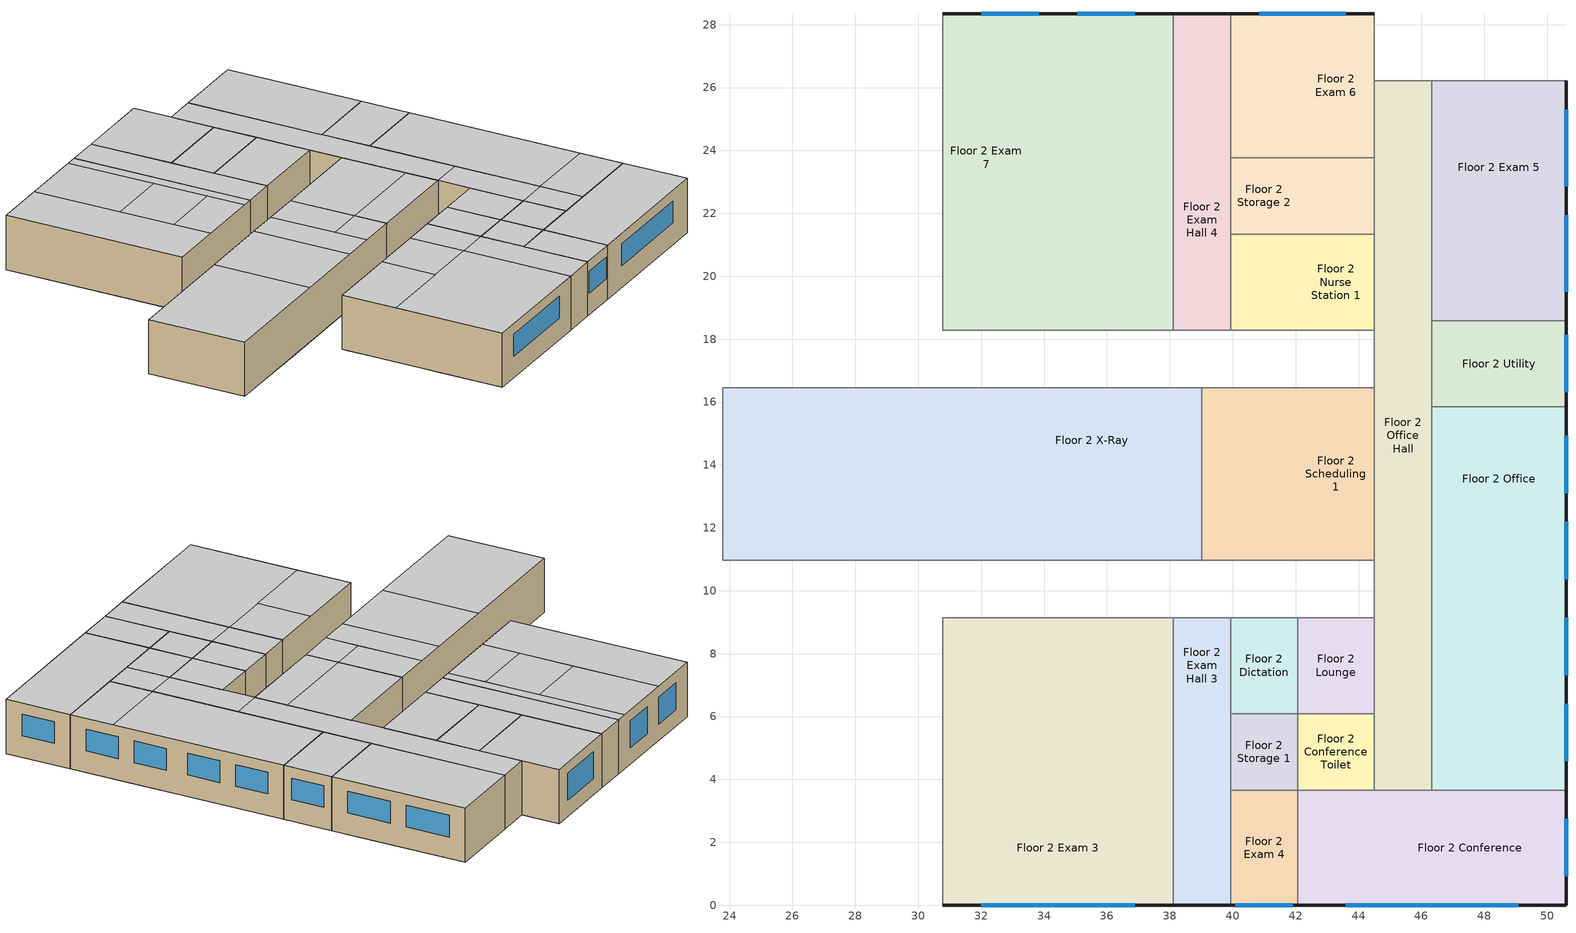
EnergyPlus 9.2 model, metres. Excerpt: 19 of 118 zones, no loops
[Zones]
Floor 2 Conference
 floor to Floor 1 Sterile Hall (int_slab_floor): 42.06,3.66 44.5,3.66 44.5,0 42.06,0 z3.05
 floor to Floor 1 Operating Room 1 (int_slab_floor): 44.5,0 44.5,3.66 50.6,3.66 50.6,0 z3.05
 wall outside (nonres_ext_wall): 42.06,0 50.6,0 50.6,3.66 z3.05:6.1
 wall to Floor 2 Office (int_wall): 50.6,3.66 46.33,3.66 z3.05:6.1
 wall to Floor 2 Exam 4 (int_wall): 42.06,3.66 42.06,0 z3.05:6.1
 wall to Floor 2 Office Hall (int_wall): 46.33,3.66 44.5,3.66 z3.05:6.1
 wall to Floor 2 Conference Toilet (int_wall): 44.5,3.66 42.06,3.66 z3.05:6.1
 window (Window_U_0.40_SHGC_0.38): 50.6,0.91 50.6,2.74 / 43.59,0 49.07,0 z4.27:5.49
 ceiling to Floor 3 Physical Therapy 1 (int_slab_ceiling): 42.06,3.66 42.06,0 50.6,0 50.6,3.66 z6.1
Floor 2 Conference Toilet
 floor to Floor 1 Sterile Hall (int_slab_floor): 44.5,6.1 44.5,3.66 42.06,3.66 42.06,6.1 z3.05
 wall to Floor 2 Storage 1 (int_wall): 42.06,6.1 42.06,3.66 z3.05:6.1
 wall to Floor 2 Lounge (int_wall): 44.5,6.1 42.06,6.1 z3.05:6.1
 wall to Floor 2 Office Hall (int_wall): 44.5,3.66 44.5,6.1 z3.05:6.1
 ceiling to Floor 3 Physical Therapy 1 (int_slab_ceiling): 44.5,3.66 44.5,6.1 42.06,6.1 42.06,3.66 z6.1
Floor 2 Dictation
 floor to Floor 1 Soil Work (int_slab_floor): 42.06,6.1 39.93,6.1 39.93,9.14 42.06,9.14 z3.05
 wall to Floor 2 Lounge (int_wall): 42.06,6.1 42.06,9.14 z3.05:6.1
 wall to Floor 2 Exam Hall 3 (int_wall): 39.93,9.14 39.93,6.1 z3.05:6.1
 wall to Floor 2 Reception Hall (int_wall): 42.06,9.14 39.93,9.14 z3.05:6.1
 wall to Floor 2 Storage 1 (int_wall): 39.93,6.1 42.06,6.1 z3.05:6.1
 ceiling to Floor 3 Physical Therapy 2 (int_slab_ceiling): 39.93,6.1 42.06,6.1 42.06,9.14 39.93,9.14 z6.1
Floor 2 Exam 3
 floor to Floor 1 Recovery Room (int_slab_floor): 30.78,0 30.78,3.66 38.1,3.66 38.1,0 z3.05
 floor to Floor 1 Nurse Hall (int_slab_floor): 30.78,3.66 30.78,6.1 38.1,6.1 38.1,3.66 z3.05
 floor to Floor 1 Soil Work (int_slab_floor): 37.49,6.1 37.49,9.14 38.1,9.14 38.1,6.1 z3.05
 floor to Floor 1 Nurse Toilet (int_slab_floor): 37.49,6.1 35.66,6.1 35.66,8.84 37.49,8.84 z3.05
 floor to Floor 1 PACU (int_slab_floor): 35.66,6.1 32,6.1 32,8.84 35.66,8.84 z3.05
 floor to Floor 1 Dictation (int_slab_floor): 34.75,8.84 32,8.84 32,9.14 34.75,9.14 z3.05
 floor to Floor 1 Clean (int_slab_floor): 32,9.14 32,8.84 30.78,8.84 30.78,9.14 z3.05
 floor to Floor 1 Soil (int_slab_floor): 34.75,9.14 37.49,9.14 37.49,8.84 34.75,8.84 z3.05
 floor to Floor 1 Nurse Station (int_slab_floor): 30.78,6.1 30.78,8.84 32,8.84 32,6.1 z3.05
 wall outside (nonres_ext_wall): 30.78,0 38.1,0 z3.05:6.1
 wall to Floor 2 Reception Hall (int_wall): 38.1,9.14 30.78,9.14 z3.05:6.1
 wall to Floor 2 Exam Hall 2 (int_wall): 30.78,9.14 30.78,0 z3.05:6.1
 wall to Floor 2 Exam Hall 3 (int_wall): 38.1,0 38.1,9.14 z3.05:6.1
 window (Window_U_0.40_SHGC_0.38): 32,0 36.88,0 z4.27:5.49
 ceiling to Floor 3 Treatment (int_slab_ceiling): 30.78,6.1 35.05,6.1 35.05,9.14 30.78,9.14 z6.1
 ceiling to Floor 3 Physical Therapy 1 (int_slab_ceiling): 38.1,0 38.1,6.1 30.78,6.1 30.78,0 z6.1
 ceiling to Floor 3 Physical Therapy 2 (int_slab_ceiling): 38.1,9.14 35.05,9.14 35.05,6.1 38.1,6.1 z6.1
Floor 2 Exam 4
 floor to Floor 1 Anesthesia (int_slab_floor): 42.06,0 39.93,0 39.93,3.66 42.06,3.66 z3.05
 wall outside (nonres_ext_wall): 39.93,0 42.06,0 z3.05:6.1
 wall to Floor 2 Storage 1 (int_wall): 42.06,3.66 39.93,3.66 z3.05:6.1
 wall to Floor 2 Exam Hall 3 (int_wall): 39.93,3.66 39.93,0 z3.05:6.1
 window (Window_U_0.40_SHGC_0.38): 40.08,0 41.91,0 z4.27:5.49
 ceiling to Floor 3 Physical Therapy 1 (int_slab_ceiling): 39.93,0 42.06,0 42.06,3.66 39.93,3.66 z6.1
Floor 2 Exam 5
 floor to Floor 1 Electrical Room (int_slab_floor): 46.33,18.59 46.33,20.73 50.6,20.73 50.6,18.59 z3.05
 floor to Floor 1 Utility Room (int_slab_floor): 50.6,26.21 50.6,20.73 46.33,20.73 46.33,26.21 z3.05
 wall outside (nonres_ext_wall): 50.6,18.59 50.6,26.21 z3.05:6.1
 wall to Floor 2 Utility (int_wall): 46.33,18.59 50.6,18.59 z3.05:6.1
 wall to Floor 2 Office Hall (int_wall): 46.33,26.21 46.33,18.59 z3.05:6.1
 wall to NE Stair (int_wall): 50.6,26.21 46.33,26.21 z3.05:6.1
 window (Window_U_0.40_SHGC_0.38): 50.6,19.51 50.6,21.95 / 50.6,22.86 50.6,25.3 z4.27:5.49
 ceiling to Floor 3 Mechanical (int_slab_ceiling): 50.6,26.21 46.33,26.21 46.33,18.59 50.6,18.59 z6.1
Floor 2 Exam 6
 floor to Floor 1 Utility Hall (int_slab_floor): 44.5,23.77 42.06,23.77 42.06,28.35 44.5,28.35 z3.05
 floor to Floor 1 Bio Haz (int_slab_floor): 42.06,25.91 39.93,25.91 39.93,28.35 42.06,28.35 z3.05
 floor to Floor 1 Operating Room 3 (int_slab_floor): 39.93,23.77 39.93,24.38 42.06,24.38 42.06,23.77 z3.05
 floor to Floor 1 IT Hall (int_slab_floor): 39.93,24.38 39.93,25.91 42.06,25.91 42.06,24.38 z3.05
 wall outside (nonres_ext_wall): 44.5,28.35 39.93,28.35 z3.05:6.1
 wall to Floor 2 Storage 2 (int_wall): 39.93,23.77 44.5,23.77 z3.05:6.1
 wall to Floor 2 Office Hall (int_wall): 44.5,23.77 44.5,26.21 z3.05:6.1
 wall to Floor 2 Exam Hall 4 (int_wall): 39.93,28.35 39.93,23.77 z3.05:6.1
 wall to NE Stair (int_wall): 44.5,26.21 44.5,28.35 z3.05:6.1
 window (Window_U_0.40_SHGC_0.38): 43.59,28.35 40.84,28.35 z3.96:5.49
 ceiling to Floor 3 Lounge (int_slab_ceiling): 39.93,23.77 44.5,23.77 44.5,28.35 39.93,28.35 z6.1
Floor 2 Exam 7
 floor to Floor 1 IT Room (int_slab_floor): 37.8,28.35 37.8,25.91 33.53,25.91 33.53,28.35 z3.05
 floor to Floor 1 Soil Hold (int_slab_floor): 38.1,28.35 38.1,25.91 37.8,25.91 37.8,28.35 z3.05
 floor to Floor 1 Operating Room 3 (int_slab_floor): 38.1,19.2 33.53,19.2 33.53,24.38 38.1,24.38 z3.05
 floor to Floor 1 IT Hall (int_slab_floor): 33.53,25.91 38.1,25.91 38.1,24.38 33.53,24.38 z3.05
 floor to Floor 1 Lounge (int_slab_floor): 33.53,28.35 33.53,19.2 30.78,19.2 30.78,28.35 z3.05
 floor to Floor 1 Locker Room Hall (int_slab_floor): 30.78,18.29 30.78,19.2 38.1,19.2 38.1,18.29 z3.05
 wall outside (nonres_ext_wall): 38.1,28.35 30.78,28.35 z3.05:6.1
 wall to Floor 2 Exam Hall 5 (int_wall): 30.78,28.35 30.78,18.29 z3.05:6.1
 wall to Floor 2 Exam Hall 4 (int_wall): 38.1,18.29 38.1,28.35 z3.05:6.1
 wall to Floor 2 Work Hall (int_wall): 30.78,18.29 38.1,18.29 z3.05:6.1
 window (Window_U_0.40_SHGC_0.38): 36.88,28.35 35.05,28.35 / 33.83,28.35 32,28.35 z3.96:5.49
 ceiling to Floor 3 Office (int_slab_ceiling): 30.78,18.29 33.83,18.29 33.83,28.35 30.78,28.35 z6.1
 ceiling to Floor 3 Lounge (int_slab_ceiling): 37.49,28.35 37.49,18.29 38.1,18.29 38.1,28.35 z6.1
 ceiling to Floor 3 Lounge Toilet (int_slab_ceiling): 33.83,23.47 37.49,23.47 37.49,28.35 33.83,28.35 z6.1
 ceiling to Floor 3 Locker (int_slab_ceiling): 33.83,20.42 37.49,20.42 37.49,23.47 33.83,23.47 z6.1
 ceiling to Floor 3 Storage 2 (int_slab_ceiling): 37.49,18.29 37.49,20.42 33.83,20.42 33.83,18.29 z6.1
Floor 2 Exam Hall 3
 floor to Floor 1 Anesthesia (int_slab_floor): 39.32,0 39.32,3.66 39.93,3.66 39.93,0 z3.05
 floor to Floor 1 Recovery Room (int_slab_floor): 38.1,0 38.1,3.66 39.32,3.66 39.32,0 z3.05
 floor to Floor 1 Nurse Hall (int_slab_floor): 38.1,3.66 38.1,6.1 39.93,6.1 39.93,3.66 z3.05
 floor to Floor 1 Soil Work (int_slab_floor): 39.93,9.14 39.93,6.1 38.1,6.1 38.1,9.14 z3.05
 wall outside (nonres_ext_wall): 38.1,0 39.93,0 z3.05:6.1
 wall to Floor 2 Reception Hall (int_wall): 39.93,9.14 38.1,9.14 z3.05:6.1
 wall to Floor 2 Storage 1 (int_wall): 39.93,3.66 39.93,6.1 z3.05:6.1
 ceiling to Floor 3 Physical Therapy 2 (int_slab_ceiling): 38.1,9.14 38.1,6.1 39.93,6.1 39.93,9.14 z6.1
 ceiling to Floor 3 Physical Therapy 1 (int_slab_ceiling): 39.93,6.1 38.1,6.1 38.1,0 39.93,0 z6.1
Floor 2 Exam Hall 4
 floor to Floor 1 Locker Room Hall (int_slab_floor): 38.1,18.29 38.1,19.2 39.93,19.2 39.93,18.29 z3.05
 floor to Floor 1 Soil Hold (int_slab_floor): 39.93,28.35 39.93,25.91 38.1,25.91 38.1,28.35 z3.05
 floor to Floor 1 IT Hall (int_slab_floor): 39.93,25.91 39.93,24.38 38.1,24.38 38.1,25.91 z3.05
 floor to Floor 1 Operating Room 3 (int_slab_floor): 39.93,19.2 38.1,19.2 38.1,24.38 39.93,24.38 z3.05
 wall outside (nonres_ext_wall): 39.93,28.35 38.1,28.35 z3.05:6.1
 wall to Floor 2 Nurse Station 1 (int_wall): 39.93,18.29 39.93,21.34 z3.05:6.1
 wall to Floor 2 Work Hall (int_wall): 38.1,18.29 39.93,18.29 z3.05:6.1
 wall to Floor 2 Storage 2 (int_wall): 39.93,21.34 39.93,23.77 z3.05:6.1
 ceiling to Floor 3 Lounge (int_slab_ceiling): 38.1,18.29 39.93,18.29 39.93,28.35 38.1,28.35 z6.1
Floor 2 Lounge
 floor to Floor 1 Sterile Hall (int_slab_floor): 44.5,9.14 44.5,6.1 42.06,6.1 42.06,9.14 z3.05
 wall to Floor 2 Reception Hall (int_wall): 44.5,9.14 42.06,9.14 z3.05:6.1
 wall to Floor 2 Office Hall (int_wall): 44.5,6.1 44.5,9.14 z3.05:6.1
 ceiling to Floor 3 Physical Therapy 2 (int_slab_ceiling): 44.5,6.1 44.5,9.14 42.06,9.14 42.06,6.1 z6.1
Floor 2 Nurse Station 1
 floor to Floor 1 Sterile Hall (int_slab_floor): 44.5,18.29 42.06,18.29 42.06,21.34 44.5,21.34 z3.05
 floor to Floor 1 Locker Room Hall (int_slab_floor): 39.93,18.29 39.93,19.2 42.06,19.2 42.06,18.29 z3.05
 floor to Floor 1 Operating Room 3 (int_slab_floor): 42.06,21.34 42.06,19.2 39.93,19.2 39.93,21.34 z3.05
 wall to Floor 2 Storage 2 (int_wall): 44.5,21.34 39.93,21.34 z3.05:6.1
 wall to Floor 2 Work Hall (int_wall): 39.93,18.29 44.5,18.29 z3.05:6.1
 wall to Floor 2 Office Hall (int_wall): 44.5,18.29 44.5,21.34 z3.05:6.1
 ceiling to Floor 3 Lounge (int_slab_ceiling): 39.93,21.34 39.93,18.29 44.5,18.29 44.5,21.34 z6.1
Floor 2 Office
 floor to Floor 1 Operating Room 2 (int_slab_floor): 50.6,15.85 50.6,11.28 46.33,11.28 46.33,15.85 z3.05
 floor to Floor 1 Sub-Sterile (int_slab_floor): 50.6,11.28 50.6,7.01 46.33,7.01 46.33,11.28 z3.05
 floor to Floor 1 Operating Room 1 (int_slab_floor): 46.33,3.66 46.33,7.01 50.6,7.01 50.6,3.66 z3.05
 wall outside (nonres_ext_wall): 50.6,3.66 50.6,15.85 z3.05:6.1
 wall to Floor 2 Office Hall (int_wall): 46.33,15.85 46.33,3.66 z3.05:6.1
 wall to Floor 2 Utility (int_wall): 50.6,15.85 46.33,15.85 z3.05:6.1
 window (Window_U_0.40_SHGC_0.38): 50.6,13.11 50.6,14.94 / 50.6,4.57 50.6,6.4 / 50.6,10.36 50.6,12.19 z4.27:5.49; 50.6,7.32 50.6,9.14 z4.25:5.47
 ceiling to Floor 3 Physical Therapy 1 (int_slab_ceiling): 50.6,3.66 50.6,6.1 46.33,6.1 46.33,3.66 z6.1
 ceiling to Floor 3 Work (int_slab_ceiling): 46.33,15.85 46.33,6.1 50.6,6.1 50.6,15.85 z6.1
Floor 2 Office Hall
 floor to Floor 1 Operating Room 1 (int_slab_floor): 44.5,7.01 46.33,7.01 46.33,3.66 44.5,3.66 z3.05
 floor to Floor 1 Scrub (int_slab_floor): 44.5,11.28 46.33,11.28 46.33,7.01 44.5,7.01 z3.05
 floor to Floor 1 Operating Room 2 (int_slab_floor): 44.5,18.59 46.33,18.59 46.33,11.28 44.5,11.28 z3.05
 floor to Floor 1 Utility Janitor (int_slab_floor): 44.5,18.59 44.5,20.73 46.33,20.73 46.33,18.59 z3.05
 floor to Floor 1 Utility Room (int_slab_floor): 46.33,26.21 46.33,20.73 44.5,20.73 44.5,26.21 z3.05
 wall to NE Stair (int_wall): 46.33,26.21 44.5,26.21 z3.05:6.1
 wall to Floor 2 Utility (int_wall): 46.33,15.85 46.33,18.59 z3.05:6.1
 wall to Floor 2 Storage 2 (int_wall): 44.5,23.77 44.5,21.34 z3.05:6.1
 wall to Floor 2 Work Hall (int_wall): 44.5,18.29 44.5,16.46 z3.05:6.1
 wall to Floor 2 Scheduling 1 (int_wall): 44.5,16.46 44.5,10.97 z3.05:6.1
 wall to Floor 2 Reception Hall (int_wall): 44.5,10.97 44.5,9.14 z3.05:6.1
 ceiling to Floor 3 Physical Therapy 2 (int_slab_ceiling): 44.5,6.1 46.33,6.1 46.33,10.97 44.5,10.97 z6.1
 ceiling to Floor 3 Mechanical Hall (int_slab_ceiling): 44.5,10.97 46.33,10.97 46.33,26.21 44.5,26.21 z6.1
 ceiling to Floor 3 Physical Therapy 1 (int_slab_ceiling): 46.33,3.66 46.33,6.1 44.5,6.1 44.5,3.66 z6.1
Floor 2 Scheduling 1
 floor to Floor 1 Sterile Hall (int_slab_floor): 44.5,10.97 42.06,10.97 42.06,16.46 44.5,16.46 z3.05
 floor to Floor 1 Clean Work (int_slab_floor): 39.01,10.97 39.01,13.11 42.06,13.11 42.06,10.97 z3.05
 floor to Floor 1 Sterile Storage (int_slab_floor): 42.06,16.46 42.06,13.11 39.01,13.11 39.01,16.46 z3.05
 wall to Floor 2 Work Hall (int_wall): 44.5,16.46 39.01,16.46 z3.05:6.1
 wall to Floor 2 Reception Hall (int_wall): 39.01,10.97 44.5,10.97 z3.05:6.1
 wall to Floor 2 X-Ray (int_wall): 39.01,16.46 39.01,10.97 z3.05:6.1
 ceiling to Floor 3 Storage 1 (int_slab_ceiling): 44.5,10.97 44.5,12.8 39.01,12.8 39.01,10.97 z6.1
 ceiling to Floor 3 Utility (int_slab_ceiling): 39.01,16.46 39.01,12.8 44.5,12.8 44.5,16.46 z6.1
Floor 2 Storage 1
 floor to Floor 1 Nurse Hall (int_slab_floor): 39.93,6.1 42.06,6.1 42.06,3.66 39.93,3.66 z3.05
 ceiling to Floor 3 Physical Therapy 1 (int_slab_ceiling): 42.06,6.1 39.93,6.1 39.93,3.66 42.06,3.66 z6.1
Floor 2 Storage 2
 floor to Floor 1 Utility Hall (int_slab_floor): 44.5,23.77 44.5,23.47 42.06,23.47 42.06,23.77 z3.05
 floor to Floor 1 Sterile Hall (int_slab_floor): 44.5,21.34 42.06,21.34 42.06,23.47 44.5,23.47 z3.05
 floor to Floor 1 Operating Room 3 (int_slab_floor): 42.06,23.77 42.06,21.34 39.93,21.34 39.93,23.77 z3.05
 ceiling to Floor 3 Lounge (int_slab_ceiling): 44.5,23.77 39.93,23.77 39.93,21.34 44.5,21.34 z6.1
Floor 2 Utility
 floor to Floor 1 Operating Room 2 (int_slab_floor): 46.33,18.59 50.6,18.59 50.6,15.85 46.33,15.85 z3.05
 wall outside (nonres_ext_wall): 50.6,15.85 50.6,18.59 z3.05:6.1
 window (Window_U_0.40_SHGC_0.38): 50.6,16.31 50.6,18.14 z4.27:5.49
 ceiling to Floor 3 Work (int_slab_ceiling): 50.6,18.59 46.33,18.59 46.33,15.85 50.6,15.85 z6.1
Floor 2 X-Ray
 floor to Floor 1 Nourishment (int_slab_floor): 27.13,16.46 29.26,16.46 29.26,10.97 27.13,10.97 z3.05
 floor to Floor 1 Pre-Op Room 2 (int_slab_floor): 23.77,16.46 27.13,16.46 27.13,10.97 23.77,10.97 z3.05
 floor to Floor 1 Soil (int_slab_floor): 34.75,10.97 34.75,13.11 37.49,13.11 37.49,10.97 z3.05
 floor to Floor 1 Clean (int_slab_floor): 29.26,10.97 29.26,13.11 32,13.11 32,10.97 z3.05
 floor to Floor 1 Humid (int_slab_floor): 29.26,13.11 29.26,14.94 32,14.94 32,13.11 z3.05
 floor to Floor 1 Dictation (int_slab_floor): 32,10.97 32,13.11 34.75,13.11 34.75,10.97 z3.05
 floor to Floor 1 Nurse Janitor (int_slab_floor): 29.26,16.46 32,16.46 32,14.94 29.26,14.94 z3.05
 floor to Floor 1 Clean Work (int_slab_floor): 37.49,10.97 37.49,13.11 39.01,13.11 39.01,10.97 z3.05
 floor to Floor 1 Sterile Storage (int_slab_floor): 39.01,16.46 39.01,13.11 32,13.11 32,16.46 z3.05
 wall to Floor 2 Work Hall (int_wall): 39.01,16.46 23.77,16.46 z3.05:6.1
 wall to Floor 2 Reception Hall (int_wall): 23.77,10.97 39.01,10.97 z3.05:6.1
 wall to Floor 2 Scheduling 2 (int_wall): 23.77,16.46 23.77,10.97 z3.05:6.1
 ceiling to Floor 3 Undeveloped 1 (int_slab_ceiling): 23.77,10.97 30.78,10.97 30.78,16.46 23.77,16.46 z6.1
 ceiling to Floor 3 Dressing Room (int_slab_ceiling): 39.01,10.97 39.01,12.8 36.88,12.8 36.88,10.97 z6.1
 ceiling to Floor 3 Physical Therapy Toilet (int_slab_ceiling): 36.88,16.46 36.88,12.8 39.01,12.8 39.01,16.46 z6.1
 ceiling to Floor 3 Treatment (int_slab_ceiling): 30.78,10.97 35.05,10.97 35.05,16.46 30.78,16.46 z6.1
 ceiling to Floor 3 Humid (int_slab_ceiling): 36.88,16.46 35.05,16.46 35.05,10.97 36.88,10.97 z6.1
[Building]
OutPatient HealthCare: North Axis {deg}=0; Terrain=City; Loads Convergence Tolerance Value=0.04; Temperature Convergence Tolerance Value {deltaC}=0.2; Solar Distribution=FullInteriorAndExterior; Maximum Number of Warmup Days=25; Minimum Number of Warmup Days=6
[Site:Location]
Xian_Shaanxi_CHN Design_Conditions: Latitude {deg}=34.3; Longitude {deg}=108.93; Time Zone {hr}=8; Elevation {m}=397.5
[SizingPeriod:DesignDay] Month=1; Day of Month=21; Day Type=WinterDesignDay; Daily Dry-Bulb Temperature Range {deltaC}=0; Dry-Bulb Temperature Range Modifier Type=DefaultMultipliers; Barometric Pressure {Pa}=96640; Wind Speed {m/s}=1.1; Wind Direction {deg}=70; Rain Indicator=No; Snow Indicator=No; Daylight Saving Time Indicator=No; Solar Model Indicator=ASHRAEClearSky; Sky Clearness=0
Name | Maximum Dry-Bulb Temperature {C} | Humidity Condition Type | Wetbulb or DewPoint at Maximum Dry-Bulb {C}
Xian Ann Htg 99.6% Condns DB | -6.3 | Wetbulb | -6.3
Xian Ann Htg 99% Condns DB | -4.8 | Wetbulb | -4.8
Xian Ann Hum_n 99.6% Condns DP=>MCDB | 1.6 | Dewpoint | -18.1
Xian Ann Hum_n 99% Condns DP=>MCDB | 1.7 | Dewpoint | -15.3
[Site:GroundTemperature:BuildingSurface]
20.37, 20.33, 20.37, 20.39, 20.49, 21.49, 21.73, 21.79, 21.81, 20.84, 20.59, 20.45
[Site:WaterMainsTemperature]
Calculation Method=CORRELATION; Annual Average Outdoor Air Temperature {C}=9.95; Maximum Difference In Monthly Average Outdoor Air Temperatures {deltaC}=23.7
[Material:NoMass] Thermal Absorptance=0.9; Solar Absorptance=0.7
Name | Roughness | Thermal Resistance {m2-K/W} | Visible Absorptance
CP02 CARPET PAD | VeryRough | 0.21648 | 0.8
Nonres_Exterior_Wall_Insulation | MediumSmooth | 2.81828 | 0.7
[Construction]
InteriorFurnishings: Std Wood 6inch
int_wall: G01 13mm gypsum board, G01 13mm gypsum board
int_slab_floor: 100mm Normalweight concrete floor, CP02 CARPET PAD
int_slab_ceiling: CP02 CARPET PAD, 100mm Normalweight concrete floor
nonres_ext_wall: F07 25mm stucco, G01 16mm gypsum board, Nonres_Exterior_Wall_Insulation, G01 16mm gypsum board
[CONSTRUCTION]
Window_U_0.40_SHGC_0.38: Glass_8652_LayerAvg, Gap_1_W_0_0127, Glass_102_LayerAvg
[Material]
Name | Roughness | Thickness {m} | Conductivity {W/m-K} | Density {kg/m3} | Specific Heat {J/kg-K} | Thermal Absorptance | Solar Absorptance | Visible Absorptance
Std Wood 6inch | MediumSmooth | 0.15 | 0.12 | 540 | 1210 | 0.9 | 0.7 | 0.7
F07 25mm stucco | Smooth | 0.0254 | 0.72 | 1856 | 840 | 0.9 | 0.7 | 0.7
G01 13mm gypsum board | Smooth | 0.0127 | 0.16 | 800 | 1090 | 0.9 | 0.7 | 0.5
G01 16mm gypsum board | MediumSmooth | 0.0159 | 0.16 | 800 | 1090
100mm Normalweight concrete floor | MediumRough | 0.1016 | 2.31 | 2322 | 832
[WindowMaterial:Glazing] Optical Data Type=SpectralAverage; Infrared Transmittance at Normal Incidence=0; Front Side Infrared Hemispherical Emissivity=0.84
Name | Thickness {m} | Solar Transmittance at Normal Incidence | Front Side Solar Reflectance at Normal Incidence | Back Side Solar Reflectance at Normal Incidence | Visible Transmittance at Normal Incidence | Front Side Visible Reflectance at Normal Incidence | Back Side Visible Reflectance at Normal Incidence | Back Side Infrared Hemispherical Emissivity | Conductivity {W/m-K}
Glass_102_LayerAvg | 0.003048 | 0.833848 | 0.0747638 | 0.0748545 | 0.89926 | 0.082563 | 0.082564 | 0.84 | 1
Glass_8652_LayerAvg | 0.003059 | 0.343691 | 0.298987 | 0.462105 | 0.487937 | 0.209449 | 0.306829 | 0.39 | 0.962
[WindowMaterial:Gas]
Gap_1_W_0_0127: Gas Type=Air; Thickness {m}=0.0127
[Zone] Type=1; Multiplier=1; Ceiling Height {m}=-9999; Floor Area {m2}=autocalculate; Part of Total Floor Area=Yes
Name | Volume {m3}
Floor 2 Conference | 95.1446
Floor 2 Conference Toilet | 18.1228
Floor 2 Dictation | 19.8218
Floor 2 Exam 3 | 203.8813
Floor 2 Exam 4 | 23.7862
Floor 2 Exam 5 | 99.109
Floor 2 Exam 6 | 63.7129
Floor 2 Exam 7 | 224.2694
Floor 2 Exam Hall 3 | 50.9703
Floor 2 Exam Hall 4 | 56.0674
Floor 2 Lounge | 22.6535
Floor 2 Nurse Station 1 | 42.4753
Floor 2 Office | 158.5743
Floor 2 Office Hall | 125.7268
Floor 2 Scheduling 1 | 91.7466
Floor 2 Storage 1 | 15.8574
Floor 2 Storage 2 | 33.9802
Floor 2 Utility | 35.6792
Floor 2 X-Ray | 254.8516
[InternalMass] Construction=InteriorFurnishings
Name | Zone | Surface Area {m2}
Floor 2 Conference_InternalMass_1 | Floor 2 Conference | 62.4308
Floor 2 Conference Toilet_InternalMass_1 | Floor 2 Conference Toilet | 11.8916
Floor 2 Dictation_InternalMass_1 | Floor 2 Dictation | 13.0064
Floor 2 Exam 3_InternalMass_1 | Floor 2 Exam 3 | 133.7804
Floor 2 Exam 4_InternalMass_1 | Floor 2 Exam 4 | 15.6077
Floor 2 Exam 5_InternalMass_1 | Floor 2 Exam 5 | 65.0321
Floor 2 Exam 6_InternalMass_1 | Floor 2 Exam 6 | 41.8064
Floor 2 Exam 7_InternalMass_1 | Floor 2 Exam 7 | 147.1584
Floor 2 Exam Hall 3_InternalMass_1 | Floor 2 Exam Hall 3 | 33.4451
Floor 2 Exam Hall 4_InternalMass_1 | Floor 2 Exam Hall 4 | 36.7896
Floor 2 Lounge_InternalMass_1 | Floor 2 Lounge | 14.8645
Floor 2 Nurse Station 1_InternalMass_1 | Floor 2 Nurse Station 1 | 27.8709
Floor 2 Office_InternalMass_1 | Floor 2 Office | 104.0514
Floor 2 Office Hall_InternalMass_1 | Floor 2 Office Hall | 82.4979
Floor 2 Scheduling 1_InternalMass_1 | Floor 2 Scheduling 1 | 60.2012
Floor 2 Storage 1_InternalMass_1 | Floor 2 Storage 1 | 10.4051
Floor 2 Storage 2_InternalMass_1 | Floor 2 Storage 2 | 22.2967
Floor 2 Utility_InternalMass_1 | Floor 2 Utility | 23.4116
Floor 2 X-Ray_InternalMass_1 | Floor 2 X-Ray | 167.2255
[People] Number of People Schedule=BLDG_OCC_SCH; Number of People Calculation Method=People/Area; Fraction Radiant=0.3; Sensible Heat Fraction=AUTOCALCULATE; Activity Level Schedule=ACTIVITY_SCH; Enable ASHRAE 55 Comfort Warnings=No; Mean Radiant Temperature Calculation Type=ZoneAveraged; Work Efficiency Schedule=WORK_EFF_SCH; Clothing Insulation Calculation Method=ClothingInsulationSchedule; Clothing Insulation Schedule=CLOTHING_SCH; Air Velocity Schedule=AIR_VELO_SCH; Thermal Comfort Model 1 Type=FANGER
Name | Zone or ZoneList | People per Zone Floor Area {person/m2}
Floor 2 Conference People | Floor 2 Conference | 0.538248
Floor 2 Dictation People | Floor 2 Dictation | 0.0538248
Floor 2 Exam 3 People | Floor 2 Exam 3 | 0.215299
Floor 2 Exam 4 People | Floor 2 Exam 4 | 0.215299
Floor 2 Exam 5 People | Floor 2 Exam 5 | 0.215299
Floor 2 Exam 6 People | Floor 2 Exam 6 | 0.215299
Floor 2 Exam 7 People | Floor 2 Exam 7 | 0.215299
Floor 2 Lounge People | Floor 2 Lounge | 0.161474
Floor 2 Nurse Station 1 People | Floor 2 Nurse Station 1 | 0.215299
Floor 2 Office People | Floor 2 Office | 0.0538248
Floor 2 Scheduling 1 People | Floor 2 Scheduling 1 | 0.0538248
Floor 2 X-Ray People | Floor 2 X-Ray | 0.215299
[Lights] Design Level Calculation Method=Watts/Area; Return Air Fraction=0; Fraction Radiant=0.7; Fraction Visible=0.2; Fraction Replaceable=1; Return Air Fraction Calculated from Plenum Temperature=No
Name | Zone or ZoneList | Schedule | Watts per Zone Floor Area {W/m2}
Floor 2 Conference_Lights | Floor 2 Conference | BLDG_LIGHT_SCH | 11.5174
Floor 2 Conference Toilet_Lights | Floor 2 Conference Toilet | BLDG_LIGHT_TOILET_SCH | 10.5486
Floor 2 Dictation_Lights | Floor 2 Dictation | BLDG_LIGHT_OFFICE_SCH | 10.0104
Floor 2 Exam 3_Lights | Floor 2 Exam 3 | BLDG_LIGHT_EXAM_SCH | 18.0834
Floor 2 Exam 4_Lights | Floor 2 Exam 4 | BLDG_LIGHT_EXAM_SCH | 18.0834
Floor 2 Exam 5_Lights | Floor 2 Exam 5 | BLDG_LIGHT_EXAM_SCH | 18.0834
Floor 2 Exam 6_Lights | Floor 2 Exam 6 | BLDG_LIGHT_EXAM_SCH | 18.0834
Floor 2 Exam 7_Lights | Floor 2 Exam 7 | BLDG_LIGHT_EXAM_SCH | 18.0834
Floor 2 Exam Hall 3_Lights | Floor 2 Exam Hall 3 | BLDG_LIGHT_CORRIDOR_SCH | 8.52502
Floor 2 Exam Hall 4_Lights | Floor 2 Exam Hall 4 | BLDG_LIGHT_CORRIDOR_SCH | 8.52502
Floor 2 Lounge_Lights | Floor 2 Lounge | BLDG_LIGHT_LOUNGE_SCH | 8.39585
Floor 2 Nurse Station 1_Lights | Floor 2 Nurse Station 1 | BLDG_LIGHT_SCH | 8.71877
Floor 2 Office_Lights | Floor 2 Office | BLDG_LIGHT_OFFICE_SCH | 10.0104
Floor 2 Office Hall_Lights | Floor 2 Office Hall | BLDG_LIGHT_CORRIDOR_SCH | 8.52502
Floor 2 Scheduling 1_Lights | Floor 2 Scheduling 1 | BLDG_LIGHT_OFFICE_SCH | 10.0104
Floor 2 Storage 1_Lights | Floor 2 Storage 1 | BLDG_LIGHT_STORAGE_SCH | 4.9514
Floor 2 Storage 2_Lights | Floor 2 Storage 2 | BLDG_LIGHT_STORAGE_SCH | 4.9514
Floor 2 Utility_Lights | Floor 2 Utility | BLDG_LIGHT_STORAGE_SCH | 4.9514
Floor 2 X-Ray_Lights | Floor 2 X-Ray | BLDG_LIGHT_EXAM_SCH | 11.4097
[ElectricEquipment] Schedule=BLDG_EQUIP_SCH; Design Level Calculation Method=EquipmentLevel; Fraction Latent=0; Fraction Radiant=0.5; Fraction Lost=0
Name | Zone or ZoneList | Design Level {W}
Floor 2 Conference_PlugMisc_Equip | Floor 2 Conference | 335.8779
Floor 2 Conference Toilet_PlugMisc_Equip | Floor 2 Conference Toilet | 25.6264
Floor 2 Dictation_PlugMisc_Equip | Floor 2 Dictation | 76.998
Floor 2 Exam 3_PlugMisc_Equip | Floor 2 Exam 3 | 791.9798
Floor 2 Exam 4_PlugMisc_Equip | Floor 2 Exam 4 | 92.3976
Floor 2 Exam 5_PlugMisc_Equip | Floor 2 Exam 5 | 384.9902
Floor 2 Exam 6_PlugMisc_Equip | Floor 2 Exam 6 | 247.4937
Floor 2 Exam 7_PlugMisc_Equip | Floor 2 Exam 7 | 871.1778
Floor 2 Exam Hall 3_PlugMisc_Equip | Floor 2 Exam Hall 3 | 72.0742
Floor 2 Exam Hall 4_PlugMisc_Equip | Floor 2 Exam Hall 4 | 79.2816
Floor 2 Lounge_PlugMisc_Equip | Floor 2 Lounge | 239.9871
Floor 2 Nurse Station 1_PlugMisc_Equip | Floor 2 Nurse Station 1 | 300.0304
Floor 2 Office_PlugMisc_Equip | Floor 2 Office | 615.9843
Floor 2 Office Hall_PlugMisc_Equip | Floor 2 Office Hall | 177.783
Floor 2 Scheduling 1_PlugMisc_Equip | Floor 2 Scheduling 1 | 356.3909
Floor 2 Storage 1_PlugMisc_Equip | Floor 2 Storage 1 | 5.6188
Floor 2 Storage 2_PlugMisc_Equip | Floor 2 Storage 2 | 12.0402
Floor 2 Utility_PlugMisc_Equip | Floor 2 Utility | 12.6422
Floor 2 X-Ray_PlugMisc_Equip | Floor 2 X-Ray | 9000.07
[Exterior:Lights] Control Option=AstronomicalClock
Name | Schedule | Design Level {W}
Exterior_Lights_a | Exterior_lighting_schedule_a | 173.8
Exterior_Lights_b | Exterior_lighting_schedule_b_2016 | 1402
Exterior_Lights_c | Exterior_lighting_schedule_c_2016 | 4148.2
[Daylighting:Controls] Daylighting Method=SplitFlux; Lighting Control Type=Continuous; Minimum Input Power Fraction for Continuous or ContinuousOff Dimming Control=0.3; Minimum Light Output Fraction for Continuous or ContinuousOff Dimming Control=0.2; Number of Stepped Control Steps=1; Probability Lighting will be Reset When Needed in Manual Stepped Control=1; Glare Calculation Azimuth Angle of View Direction Clockwise from Zone y-Axis {deg}=0; Maximum Allowable Discomfort Glare Index=22; Illuminance Setpoint at Reference Point 1 {lux}=375; Illuminance Setpoint at Reference Point 2 {lux}=375
Name | Zone | Glare Calculation Daylighting Reference Point | Daylighting Reference Point 1 | Fraction of Zone Controlled by Reference Point 1 | Daylighting Reference Point 2 | Fraction of Zone Controlled by Reference Point 2
Floor 2 Office_DaylCtrl | Floor 2 Office | Floor 2 Office_DaylRefPt1 | Floor 2 Office_DaylRefPt1 | 0.57 | Floor 2 Office_DaylRefPt2 | 0.43
Floor 2 Conference_DaylCtrl | Floor 2 Conference | Floor 2 Conference_DaylRefPt1 | Floor 2 Conference_DaylRefPt1 | 0.67 | Floor 2 Conference_DaylRefPt2 | 0.33
[ZoneInfiltration:DesignFlowRate] Schedule=INFIL_SCH; Design Flow Rate Calculation Method=Flow/ExteriorWallArea; Flow per Exterior Surface Area {m3/s-m2}=0.00056896; Constant Term Coefficient=0; Temperature Term Coefficient=0; Velocity Term Coefficient=0.224; Velocity Squared Term Coefficient=0
Name | Zone or ZoneList
Floor 2 Conference_Infiltration | Floor 2 Conference
Floor 2 Exam 3_Infiltration | Floor 2 Exam 3
Floor 2 Exam 4_Infiltration | Floor 2 Exam 4
Floor 2 Exam 5_Infiltration | Floor 2 Exam 5
Floor 2 Exam 6_Infiltration | Floor 2 Exam 6
Floor 2 Exam 7_Infiltration | Floor 2 Exam 7
Floor 2 Office_Infiltration | Floor 2 Office
Floor 2 Utility_Infiltration | Floor 2 Utility
[Schedule:Compact]
Exterior_lighting_schedule_a: Through:12/31, For:AllDays, Until: 06:00, 0, Until: 24:00, 1
Exterior_lighting_schedule_b_2016: Through:12/31, For:AllDays, Until: 06:00, 0.5, Until: 24:00, 1
Exterior_lighting_schedule_c_2016: Through:12/31, For:AllDays, Until: 06:00, 0.5, Until: 19:00, 1, Until: 24:00, 0.5
ACTIVITY_SCH: Through: 12/31, For: AllDays, Until: 24:00, 120
WORK_EFF_SCH: Through: 12/31, For: AllDays, Until: 24:00, 0
AIR_VELO_SCH: Through: 12/31, For: AllDays, Until: 24:00, 0.2
CLOTHING_SCH: Through: 04/30, For: AllDays, Until: 24:00, 1, Through: 09/30, For: AllDays, Until: 24:00, 0.5, Through: 12/31, For: AllDays, Until: 24:00, 1
INFIL_SCH: Through: 12/31, For: Weekdays, Until: 24:00, 0.25, For: Saturday, Until: 24:00, 0.25, For: SummerDesignDay WinterDesignDay, Until: 24:00, 1, For: Sunday Holidays AllOtherDays, Until: 24:00, 0.25
BLDG_LIGHT_CORRIDOR_SCH: Through: 12/31, For: Weekdays, Until: 4:00, 0.09519, Until: 6:00, 0.28557, Until: 7:00, 0.57114, Until: 18:00, 0.85671, Until: 20:00, 0.57114, Until: 22:00, 0.28557, Until: 24:00, 0.09519, For: SummerDesignDay, Until: 4:00, 0.1, Until: 6:00, 0.3, Until: 7:00, 0.6, Until: 18:00, 0.9, Until: 20:00, 0.6, Until: 22:00, 0.3, Until: 24:00, 0.1, For: WinterDesignDay, Until: 7:00, 0.1, Until: 9:00, 0.3, Until: 15:00, 0.4, Until: 20:00, 0.3, Until: 24:00, 0.1, For: Saturday, Until: 7:00, 0.09519, Until: 9:00, 0.28557, Until: 15:00, 0.38076, Until: 20:00, 0.28557, Until: 24:00, 0.09519, For: Sunday Holidays AllOtherDays, Until: 8:00, 0.047595, Until: 17:00, 0.09519, Until: 24:00, 0.047595
BLDG_LIGHT_EXAM_SCH: Through: 12/31, For: Weekdays, Until: 4:00, 0.078, Until: 6:00, 0.234, Until: 7:00, 0.468, Until: 18:00, 0.702, Until: 20:00, 0.468, Until: 22:00, 0.234, Until: 24:00, 0.078, For: SummerDesignDay, Until: 4:00, 0.1, Until: 6:00, 0.3, Until: 7:00, 0.6, Until: 18:00, 0.9, Until: 20:00, 0.6, Until: 22:00, 0.3, Until: 24:00, 0.1, For: WinterDesignDay, Until: 7:00, 0.1, Until: 9:00, 0.3, Until: 15:00, 0.4, Until: 20:00, 0.3, Until: 24:00, 0.1, For: Saturday, Until: 7:00, 0.078, Until: 9:00, 0.234, Until: 15:00, 0.312, Until: 20:00, 0.234, Until: 24:00, 0.078, For: Sunday Holidays AllOtherDays, Until: 8:00, 0.039, Until: 17:00, 0.078, Until: 24:00, 0.039
BLDG_LIGHT_LOUNGE_SCH; BLDG_LIGHT_SCH: Through: 12/31, For: Weekdays, Until: 4:00, 0.1, Until: 6:00, 0.3, Until: 7:00, 0.6, Until: 18:00, 0.9, Until: 20:00, 0.6, Until: 22:00, 0.3, Until: 24:00, 0.1, For: SummerDesignDay, Until: 4:00, 0.1, Until: 6:00, 0.3, Until: 7:00, 0.6, Until: 18:00, 0.9, Until: 20:00, 0.6, Until: 22:00, 0.3, Until: 24:00, 0.1, For: WinterDesignDay, Until: 7:00, 0.1, Until: 9:00, 0.3, Until: 15:00, 0.4, Until: 20:00, 0.3, Until: 24:00, 0.1, For: Saturday, Until: 7:00, 0.1, Until: 9:00, 0.3, Until: 15:00, 0.4, Until: 20:00, 0.3, Until: 24:00, 0.1, For: Sunday Holidays AllOtherDays, Until: 8:00, 0.05, Until: 17:00, 0.1, Until: 24:00, 0.05
BLDG_LIGHT_OFFICE_SCH: Through: 12/31, For: Weekdays, Until: 4:00, 0.08591, Until: 6:00, 0.25773, Until: 7:00, 0.51546, Until: 18:00, 0.77319, Until: 20:00, 0.51546, Until: 22:00, 0.25773, Until: 24:00, 0.08591, For: SummerDesignDay, Until: 4:00, 0.1, Until: 6:00, 0.3, Until: 7:00, 0.6, Until: 18:00, 0.9, Until: 20:00, 0.6, Until: 22:00, 0.3, Until: 24:00, 0.1, For: WinterDesignDay, Until: 7:00, 0.1, Until: 9:00, 0.3, Until: 15:00, 0.4, Until: 20:00, 0.3, Until: 24:00, 0.1, For: Saturday, Until: 7:00, 0.08591, Until: 9:00, 0.25773, Until: 15:00, 0.34364, Until: 20:00, 0.25773, Until: 24:00, 0.08591, For: Sunday Holidays AllOtherDays, Until: 8:00, 0.05, Until: 17:00, 0.08591, Until: 24:00, 0.05
BLDG_LIGHT_STORAGE_SCH: Through: 12/31, For: Weekdays, Until: 4:00, 0.06713, Until: 6:00, 0.20139, Until: 7:00, 0.40278, Until: 18:00, 0.60417, Until: 20:00, 0.40278, Until: 22:00, 0.20139, Until: 24:00, 0.06713, For: SummerDesignDay, Until: 4:00, 0.1, Until: 6:00, 0.3, Until: 7:00, 0.6, Until: 18:00, 0.9, Until: 20:00, 0.6, Until: 22:00, 0.3, Until: 24:00, 0.1, For: WinterDesignDay, Until: 7:00, 0.1, Until: 9:00, 0.3, Until: 15:00, 0.4, Until: 20:00, 0.3, Until: 24:00, 0.1, For: Saturday, Until: 7:00, 0.06713, Until: 9:00, 0.20139, Until: 15:00, 0.26852, Until: 20:00, 0.20139, Until: 24:00, 0.06713, For: Sunday Holidays AllOtherDays, Until: 8:00, 0.033565, Until: 17:00, 0.06713, Until: 24:00, 0.033565
BLDG_LIGHT_TOILET_SCH: Through: 12/31, For: Weekdays, Until: 4:00, 0.066, Until: 6:00, 0.198, Until: 7:00, 0.396, Until: 18:00, 0.594, Until: 20:00, 0.396, Until: 22:00, 0.198, Until: 24:00, 0.066, For: SummerDesignDay, Until: 4:00, 0.1, Until: 6:00, 0.3, Until: 7:00, 0.6, Until: 18:00, 0.9, Until: 20:00, 0.6, Until: 22:00, 0.3, Until: 24:00, 0.1, For: WinterDesignDay, Until: 7:00, 0.1, Until: 9:00, 0.3, Until: 15:00, 0.4, Until: 20:00, 0.3, Until: 24:00, 0.1, For: Saturday, Until: 7:00, 0.066, Until: 9:00, 0.198, Until: 15:00, 0.264, Until: 20:00, 0.198, Until: 24:00, 0.066, For: Sunday Holidays AllOtherDays, Until: 8:00, 0.033, Until: 17:00, 0.066, Until: 24:00, 0.033
BLDG_EQUIP_SCH: Through: 12/31, For: Weekdays, Until: 04:00, 0.297138, Until: 06:00, 0.49523, Until: 18:00, 0.990461, Until: 20:00, 0.49523, Until: 24:00, 0.297138, For: SummerDesignDay, Until: 04:00, 0.3, Until: 06:00, 0.5, Until: 18:00, 1, Until: 20:00, 0.5, Until: 24:00, 0.3, For: WinterDesignDay, Until: 07:00, 0.3, Until: 09:00, 0.5, Until: 15:00, 0.8, Until: 20:00, 0.5, Until: 24:00, 0.3, For: Saturday, Until: 07:00, 0.297138, Until: 09:00, 0.49523, Until: 15:00, 0.792368, Until: 20:00, 0.49523, Until: 24:00, 0.297138, For: Sunday Holidays AllOtherDays, Until: 08:00, 0.297138, Until: 17:00, 0.49523, Until: 24:00, 0.297138
BLDG_OCC_SCH: Through: 12/31, For: Weekdays, Until: 04:00, 0.05, Until: 06:00, 0.2, Until: 07:00, 0.5, Until: 18:00, 0.9, Until: 20:00, 0.5, Until: 22:00, 0.2, Until: 24:00, 0.05, For: SummerDesignDay, Until: 04:00, 0.05, Until: 06:00, 0.2, Until: 07:00, 0.5, Until: 18:00, 0.9, Until: 20:00, 0.5, Until: 22:00, 0.2, Until: 24:00, 0.05, For: WinterDesignDay, Until: 07:00, 0.05, Until: 09:00, 0.2, Until: 15:00, 0.3, Until: 20:00, 0.2, Until: 24:00, 0.05, For: Saturday, Until: 07:00, 0.05, Until: 09:00, 0.2, Until: 15:00, 0.3, Until: 20:00, 0.2, Until: 24:00, 0.05, For: Sunday Holidays AllOtherDays, Until: 08:00, 0, Until: 17:00, 0.05, Until: 24:00, 0
